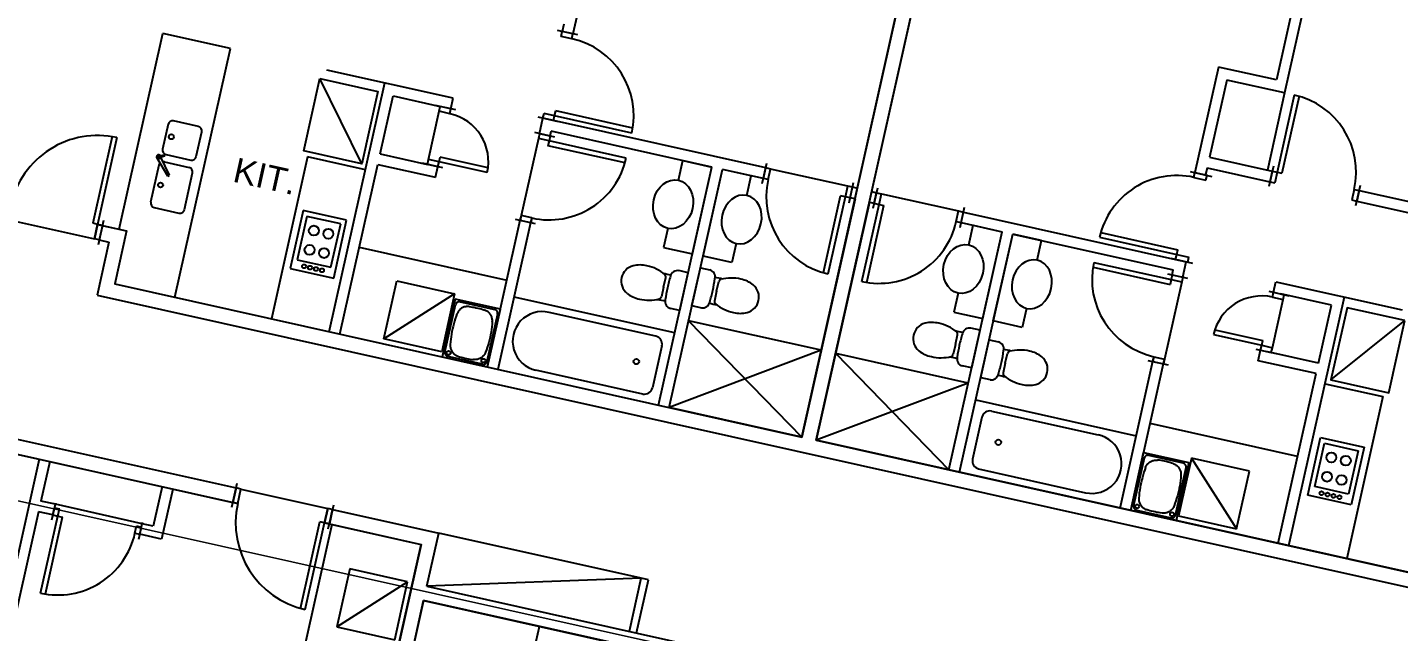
# Model space of a CAD drawing. Header units: metres. Extents: x 311347 to 316656, y 6252667 to 6255486.
# Drawn here: x 314251.74 to 314265.62, y 6254821.36 to 6254827.48 of the extents above; entities that cross this region are included whole.
import ezdxf

# ---------------------------------------------------------------- set-up
doc = ezdxf.new("R2010")
doc.units = ezdxf.units.M
doc.layers.add('_User Miscellaneous4', color=7, linetype='Continuous')
doc.layers.add('Cadastre Land Parcels_SP_EXT', color=9, linetype='Continuous', lineweight=5)
doc.styles.get("Standard").update_dxf_attribs({"font": 'arial.ttf'})
doc.linetypes.add('IE Trench HV', pattern='A,7,-0.2,["/",Standard,S=3,R=0,X=0.6,Y=-1.4],-2.5', length=9.7)

# ---------------------------------------------------------------- blocks, each defined once
blk = doc.blocks.new('site 1')
at = {"layer": '_User Miscellaneous4', "color": 8}
for p, q in [((180244.32, 73152.99), (180244.32, 73219.09)), ((180245.82, 73152.99), (180245.82, 73219.09)), ((180283.32, 73219.09), (180283.32, 73198.74)), ((180284.42, 73219.09), (180284.42, 73197.64)), ((180212.82, 73198.74), (180212.82, 73187.79)), ((180277.32, 73198.74), (180277.32, 73187.79)), ((180283.32, 73198.74), (180277.32, 73198.74)), ((180278.42, 73197.64), (180278.42, 73189.64)), ((180284.42, 73197.64), (180278.42, 73197.64)), ((180284.42, 73197.64), (180284.42, 73189.64)), ((180285.42, 73197.64), (180285.42, 73189.64)), ((180285.92, 73197.63), (180285.92, 73189.64)), ((180278.42, 73189.64), (180284.92, 73189.64)), ((180284.92, 73190.14), (180284.92, 73188.04)), ((180284.92, 73189.64), (180285.42, 73189.64)), ((180284.92, 73189.64), (180284.92, 73188.54)), ((180285.42, 73189.64), (180285.92, 73189.64)), ((180285.42, 73189.64), (180285.42, 73188.54)), ((180293.42, 73189.64), (180293.42, 73188.54)), ((180293.42, 73189.64), (180293.92, 73189.64)), ((180293.92, 73190.14), (180293.92, 73188.04)), ((180293.92, 73189.64), (180316.87, 73189.64)), ((180293.92, 73189.64), (180293.92, 73188.54)), ((180211.72, 73188.54), (180211.72, 73187.79)), ((180278.42, 73188.54), (180278.42, 73187.79)), ((180278.42, 73188.54), (180284.92, 73188.54)), ((180284.92, 73188.54), (180285.42, 73188.54)), ((180293.42, 73188.54), (180293.92, 73188.54)), ((180293.92, 73188.54), (180317.97, 73188.54)), ((180213.32, 73187.79), (180211.22, 73187.79)), ((180211.72, 73187.29), (180211.72, 73187.79)), ((180212.82, 73187.79), (180211.72, 73187.79)), ((180212.82, 73187.29), (180211.72, 73187.29)), ((180212.82, 73187.29), (180212.82, 73187.79)), ((180276.82, 73187.79), (180279.07, 73187.79)), ((180277.32, 73187.29), (180277.32, 73187.79)), ((180277.32, 73187.79), (180278.57, 73187.79)), ((180277.32, 73187.29), (180278.57, 73187.29)), ((180278.57, 73187.29), (180278.57, 73187.79)), ((180172.32, 73158.49), (180172.32, 73178.79)), ((180179.32, 73178.79), (180172.32, 73178.79)), ((180179.32, 73152.99), (180179.32, 73178.79)), ((180202.42, 73178.79), (180189.32, 73178.79)), ((180195.32, 73152.99), (180195.32, 73178.79)), ((180202.42, 73177.69), (180202.42, 73178.79)), ((180213.32, 73178.79), (180211.22, 73178.79)), ((180211.72, 73178.79), (180211.72, 73179.29)), ((180212.82, 73179.29), (180211.72, 73179.29)), ((180212.82, 73178.79), (180211.72, 73178.79)), ((180211.72, 73177.19), (180211.72, 73178.79)), ((180220.81, 73179.79), (180212.82, 73179.79)), ((180212.82, 73179.29), (180212.82, 73179.79)), ((180220.82, 73179.29), (180212.82, 73179.29)), ((180212.82, 73178.79), (180212.82, 73179.29)), ((180234.82, 73178.79), (180212.82, 73178.79)), ((180234.82, 73177.19), (180234.82, 73179.29)), ((180235.32, 73178.79), (180234.82, 73178.79)), ((180234.82, 73177.69), (180234.82, 73178.79)), ((180235.32, 73177.69), (180235.32, 73178.79)), ((180243.32, 73178.79), (180235.32, 73178.79)), ((180243.82, 73178.79), (180243.32, 73178.79)), ((180243.32, 73177.69), (180243.32, 73178.79)), ((180243.82, 73177.19), (180243.82, 73179.29)), ((180244.32, 73178.79), (180243.82, 73178.79)), ((180243.82, 73177.69), (180243.82, 73178.79)), ((180245.82, 73178.79), (180246.32, 73178.79)), ((180246.32, 73177.19), (180246.32, 73179.29)), ((180246.32, 73178.79), (180246.82, 73178.79)), ((180246.32, 73177.69), (180246.32, 73178.79)), ((180246.82, 73178.79), (180254.82, 73178.79)), ((180246.82, 73177.69), (180246.82, 73178.79)), ((180254.82, 73177.69), (180254.82, 73178.79)), ((180254.82, 73178.79), (180255.32, 73178.79)), ((180255.32, 73177.19), (180255.32, 73179.29)), ((180255.32, 73178.79), (180277.32, 73178.79)), ((180255.32, 73177.69), (180255.32, 73178.79)), ((180269.32, 73179.29), (180277.32, 73179.29)), ((180269.34, 73179.79), (180277.32, 73179.79)), ((180276.82, 73178.79), (180279.07, 73178.79)), ((180277.32, 73179.29), (180277.32, 73179.79)), ((180277.32, 73178.79), (180277.32, 73179.29)), ((180277.32, 73179.29), (180278.57, 73179.29)), ((180277.32, 73178.79), (180278.57, 73178.79)), ((180278.42, 73177.19), (180278.42, 73178.79)), ((180278.57, 73178.79), (180278.57, 73179.29)), ((180287.72, 73177.69), (180287.72, 73178.79)), ((180287.72, 73178.79), (180300.82, 73178.79)), ((180294.82, 73152.99), (180294.82, 73178.79)), ((180194.82, 73170.29), (180188.82, 73177.79)), ((180196.42, 73171.69), (180196.42, 73177.69)), ((180196.42, 73177.69), (180201.32, 73177.69)), ((180202.92, 73177.69), (180200.82, 73177.69)), ((180201.32, 73177.19), (180201.32, 73177.69)), ((180202.42, 73177.69), (180201.32, 73177.69)), ((180201.32, 73172.19), (180201.32, 73177.19)), ((180202.42, 73177.19), (180201.32, 73177.19)), ((180202.42, 73177.19), (180202.42, 73177.69)), ((180213.32, 73177.19), (180211.22, 73177.19)), ((180211.72, 73177.19), (180211.72, 73176.69)), ((180212.82, 73177.19), (180211.72, 73177.19)), ((180229.47, 73177.69), (180212.82, 73177.69)), ((180212.82, 73177.19), (180212.82, 73177.69)), ((180212.82, 73177.19), (180212.82, 73176.69)), ((180226.47, 73177.69), (180229.47, 73177.69)), ((180226.47, 73175.66), (180226.47, 73177.69)), ((180229.47, 73168.69), (180229.47, 73177.69)), ((180229.47, 73152.99), (180229.47, 73177.69)), ((180234.82, 73177.69), (180230.57, 73177.69)), ((180230.57, 73152.99), (180230.57, 73177.69)), ((180233.57, 73177.69), (180230.57, 73177.69)), ((180230.57, 73168.69), (180230.57, 73177.69)), ((180233.57, 73175.66), (180233.57, 73177.69)), ((180235.32, 73177.69), (180234.82, 73177.69)), ((180242.82, 73169.71), (180242.82, 73177.69)), ((180243.32, 73177.69), (180242.82, 73177.69)), ((180243.32, 73169.69), (180243.32, 73177.69)), ((180243.82, 73177.69), (180243.32, 73177.69)), ((180244.32, 73177.69), (180243.82, 73177.69)), ((180244.32, 73177.69), (180244.32, 73152.99)), ((180245.82, 73177.69), (180246.32, 73177.69)), ((180245.82, 73177.69), (180245.82, 73152.99)), ((180246.32, 73177.69), (180246.82, 73177.69)), ((180246.82, 73169.69), (180246.82, 73177.69)), ((180246.82, 73177.69), (180247.32, 73177.69)), ((180247.32, 73169.71), (180247.32, 73177.69)), ((180254.82, 73177.69), (180255.32, 73177.69)), ((180255.32, 73177.69), (180259.57, 73177.69)), ((180256.57, 73177.69), (180259.57, 73177.69)), ((180256.57, 73175.66), (180256.57, 73177.69)), ((180259.57, 73168.69), (180259.57, 73177.69)), ((180259.57, 73152.99), (180259.57, 73177.69)), ((180260.67, 73177.69), (180277.32, 73177.69)), ((180260.67, 73152.99), (180260.67, 73177.69)), ((180263.67, 73177.69), (180260.67, 73177.69)), ((180260.67, 73168.69), (180260.67, 73177.69)), ((180263.67, 73175.66), (180263.67, 73177.69)), ((180276.82, 73177.19), (180278.92, 73177.19)), ((180277.32, 73177.19), (180277.32, 73177.69)), ((180277.32, 73177.19), (180277.32, 73176.69)), ((180277.32, 73177.19), (180278.42, 73177.19)), ((180278.42, 73177.19), (180278.42, 73176.69)), ((180287.22, 73177.69), (180289.32, 73177.69)), ((180287.72, 73177.19), (180287.72, 73177.69)), ((180287.72, 73177.69), (180288.82, 73177.69)), ((180287.72, 73177.19), (180288.82, 73177.19)), ((180293.72, 73177.69), (180288.47, 73177.69)), ((180288.82, 73177.19), (180288.82, 73177.69)), ((180288.82, 73172.19), (180288.82, 73177.19)), ((180293.72, 73171.69), (180293.72, 73177.69)), ((180295.32, 73170.29), (180301.32, 73177.79)), ((180212.82, 73176.69), (180211.72, 73176.69)), ((180211.72, 73176.69), (180211.72, 73168.69)), ((180220.82, 73176.69), (180212.82, 73176.69)), ((180212.82, 73176.69), (180212.82, 73176.19)), ((180220.81, 73176.19), (180212.82, 73176.19)), ((180269.32, 73176.69), (180277.32, 73176.69)), ((180269.34, 73176.19), (180277.32, 73176.19)), ((180277.32, 73176.69), (180277.32, 73176.19)), ((180277.32, 73176.69), (180278.42, 73176.69)), ((180278.42, 73176.69), (180278.42, 73168.69)), ((180196.42, 73171.69), (180201.32, 73171.69)), ((180202.92, 73171.69), (180200.82, 73171.69)), ((180201.32, 73171.69), (180201.32, 73172.19)), ((180202.42, 73172.19), (180201.32, 73172.19)), ((180202.42, 73171.69), (180201.32, 73171.69)), ((180207.41, 73172.69), (180202.42, 73172.69)), ((180202.42, 73172.19), (180202.42, 73172.69)), ((180207.42, 73172.19), (180202.42, 73172.19)), ((180202.42, 73171.69), (180202.42, 73172.19)), ((180202.42, 73170.59), (180202.42, 73171.69)), ((180282.72, 73172.19), (180287.72, 73172.19)), ((180282.74, 73172.69), (180287.72, 73172.69)), ((180287.22, 73171.69), (180289.32, 73171.69)), ((180287.72, 73172.19), (180287.72, 73172.69)), ((180287.72, 73171.69), (180287.72, 73172.19)), ((180287.72, 73172.19), (180288.82, 73172.19)), ((180287.72, 73170.59), (180287.72, 73171.69)), ((180287.72, 73171.69), (180288.82, 73171.69)), ((180293.72, 73171.69), (180288.47, 73171.69)), ((180288.82, 73171.69), (180288.82, 73172.19)), ((180177.86, 73170.39), (180175.29, 73170.39)), ((180196.42, 73152.99), (180196.42, 73170.59)), ((180196.42, 73170.59), (180202.42, 73170.59)), ((180226.47, 73170.66), (180226.47, 73168.69)), ((180233.57, 73170.66), (180233.57, 73168.69)), ((180256.57, 73170.66), (180256.57, 73168.69)), ((180263.67, 73170.66), (180263.67, 73168.69)), ((180293.72, 73170.59), (180287.72, 73170.59)), ((180293.72, 73152.99), (180293.72, 73170.59)), ((180174.82, 73169.93), (180174.82, 73167.36)), ((180178.32, 73167.36), (180178.32, 73169.93)), ((180189.32, 73169.79), (180189.32, 73152.99)), ((180195.32, 73169.79), (180189.32, 73169.79)), ((180294.82, 73169.79), (180300.82, 73169.79)), ((180300.82, 73169.79), (180300.82, 73152.99)), ((180169.57, 73167.48), (180169.57, 73158.49)), ((180170.07, 73167.49), (180170.07, 73158.49)), ((180213.32, 73168.19), (180211.22, 73168.19)), ((180212.82, 73168.69), (180211.72, 73168.69)), ((180211.72, 73168.69), (180211.72, 73168.19)), ((180211.72, 73152.99), (180211.72, 73168.54)), ((180212.82, 73168.19), (180211.72, 73168.19)), ((180212.82, 73168.69), (180212.82, 73168.19)), ((180212.82, 73152.99), (180212.82, 73168.54)), ((180226.47, 73168.69), (180229.47, 73168.69)), ((180233.57, 73168.69), (180230.57, 73168.69)), ((180230.57, 73167.48), (180231.55, 73167.48)), ((180230.57, 73163.56), (180230.57, 73167.48)), ((180256.57, 73168.69), (180259.57, 73168.69)), ((180259.57, 73167.48), (180258.6, 73167.48)), ((180259.57, 73163.56), (180259.57, 73167.48)), ((180263.67, 73168.69), (180260.67, 73168.69)), ((180276.82, 73168.19), (180278.92, 73168.19)), ((180277.32, 73168.69), (180278.42, 73168.69)), ((180277.32, 73168.69), (180277.32, 73168.19)), ((180277.32, 73152.99), (180277.32, 73168.54)), ((180277.32, 73168.19), (180278.42, 73168.19)), ((180278.42, 73168.69), (180278.42, 73168.19)), ((180278.42, 73152.99), (180278.42, 73168.54)), ((180175.94, 73164.81), (180174.45, 73166.39)), ((180174.56, 73166.61), (180175.14, 73166.83)), ((180174.64, 73166.43), (180175.19, 73166.73)), ((180176.09, 73164.94), (180174.84, 73166.53)), ((180175.19, 73166.73), (180175.14, 73166.83)), ((180175.29, 73166.89), (180177.86, 73166.89)), ((180175.29, 73166.14), (180177.86, 73166.14)), ((180229.47, 73166.73), (180228.5, 73166.73)), ((180229.47, 73162.81), (180229.47, 73166.73)), ((180232.69, 73165.52), (180232.69, 73166.52)), ((180257.45, 73165.52), (180257.45, 73166.52)), ((180260.67, 73166.73), (180261.65, 73166.73)), ((180260.67, 73162.81), (180260.67, 73166.73)), ((180174.82, 73165.68), (180174.82, 73161.86)), ((180175.94, 73164.81), (180176.09, 73164.94)), ((180178.32, 73161.86), (180178.32, 73165.68)), ((180227.35, 73164.77), (180227.35, 73165.77)), ((180227.35, 73164.77), (180227.35, 73163.76)), ((180232.69, 73165.52), (180232.69, 73164.51)), ((180257.45, 73165.52), (180257.45, 73164.51)), ((180262.79, 73164.77), (180262.79, 73165.77)), ((180262.79, 73164.77), (180262.79, 73163.76)), ((180190.07, 73164.39), (180190.07, 73158.39)), ((180194.57, 73164.39), (180190.07, 73164.39)), ((180190.57, 73163.89), (180190.57, 73159.39)), ((180194.07, 73163.89), (180190.57, 73163.89)), ((180194.07, 73159.39), (180194.07, 73163.89)), ((180194.57, 73158.39), (180194.57, 73164.39)), ((180230.57, 73163.56), (180231.55, 73163.56)), ((180259.57, 73163.56), (180258.6, 73163.56)), ((180295.57, 73158.39), (180295.57, 73164.39)), ((180295.57, 73164.39), (180300.07, 73164.39)), ((180296.07, 73159.39), (180296.07, 73163.89)), ((180296.07, 73163.89), (180299.57, 73163.89)), ((180299.57, 73163.89), (180299.57, 73159.39)), ((180300.07, 73164.39), (180300.07, 73158.39)), ((180174.82, 73161.86), (180174.82, 73161.89)), ((180196.42, 73161.99), (180211.72, 73161.99)), ((180229.47, 73162.81), (180228.5, 73162.81)), ((180244.32, 73161.99), (180230.57, 73161.99)), ((180244.32, 73161.99), (180230.57, 73152.99)), ((180230.57, 73161.99), (180244.32, 73152.99)), ((180259.57, 73161.99), (180245.82, 73161.99)), ((180259.57, 73161.99), (180245.82, 73152.99)), ((180245.82, 73161.99), (180259.57, 73152.99)), ((180260.67, 73162.81), (180261.65, 73162.81)), ((180293.72, 73161.99), (180278.42, 73161.99)), ((180175.29, 73161.39), (180177.86, 73161.39)), ((180175.29, 73161.39), (180175.32, 73161.39)), ((180229.47, 73160.49), (180212.82, 73160.49)), ((180260.67, 73160.49), (180277.32, 73160.49)), ((180170.57, 73158.99), (180170.57, 73156.49)), ((180190.57, 73159.39), (180194.07, 73159.39)), ((180200.87, 73153.49), (180200.87, 73159.49)), ((180200.87, 73159.49), (180206.87, 73159.49)), ((180206.87, 73159.49), (180200.87, 73153.49)), ((180206.87, 73159.49), (180206.87, 73153.49)), ((180211.72, 73158.99), (180207.02, 73158.99)), ((180207.02, 73158.99), (180207.02, 73152.99)), ((180211.72, 73152.99), (180211.72, 73158.99)), ((180227.67, 73159.74), (180216.61, 73159.74)), ((180262.47, 73159.74), (180273.53, 73159.74)), ((180278.42, 73152.99), (180278.42, 73158.99)), ((180278.42, 73158.99), (180283.12, 73158.99)), ((180283.12, 73158.99), (180283.12, 73152.99)), ((180289.27, 73159.49), (180283.27, 73159.49)), ((180283.27, 73159.49), (180283.27, 73153.49)), ((180283.27, 73159.49), (180289.27, 73153.49)), ((180289.27, 73153.49), (180289.27, 73159.49)), ((180299.57, 73159.39), (180296.07, 73159.39)), ((180170.07, 73158.49), (180169.57, 73158.49)), ((180170.57, 73158.49), (180170.07, 73158.49)), ((180170.07, 73158.49), (180170.07, 73156.99)), ((180170.57, 73158.49), (180173.07, 73158.49)), ((180170.57, 73158.49), (180170.57, 73156.99)), ((180170.57, 73158.49), (180170.57, 73156.99)), ((180173.07, 73158.49), (180173.07, 73152.99)), ((180190.07, 73158.39), (180194.57, 73158.39)), ((180207.2, 73153.52), (180207.2, 73158.44)), ((180207.56, 73157.65), (180207.54, 73157.57)), ((180207.58, 73157.73), (180207.56, 73157.65)), ((180207.58, 73158.82), (180211.17, 73158.82)), ((180207.6, 73157.81), (180207.58, 73157.73)), ((180207.63, 73157.88), (180207.6, 73157.81)), ((180207.67, 73157.95), (180207.63, 73157.88)), ((180207.71, 73158.02), (180207.67, 73157.95)), ((180207.76, 73158.09), (180207.71, 73158.02)), ((180207.8, 73158.15), (180207.76, 73158.09)), ((180207.86, 73158.21), (180207.8, 73158.15)), ((180207.92, 73158.26), (180207.86, 73158.21)), ((180207.98, 73158.32), (180207.92, 73158.26)), ((180208.04, 73158.36), (180207.98, 73158.32)), ((180208.11, 73158.41), (180208.04, 73158.36)), ((180208.18, 73158.44), (180208.11, 73158.41)), ((180208.26, 73158.47), (180208.18, 73158.44)), ((180208.33, 73158.5), (180208.26, 73158.47)), ((180208.41, 73158.52), (180208.33, 73158.5)), ((180208.49, 73158.54), (180208.41, 73158.52)), ((180208.57, 73158.55), (180208.49, 73158.54)), ((180208.57, 73158.55), (180208.75, 73158.57)), ((180208.75, 73158.57), (180208.92, 73158.58)), ((180208.92, 73158.58), (180209.1, 73158.59)), ((180209.1, 73158.59), (180209.28, 73158.59)), ((180209.28, 73158.59), (180209.46, 73158.59)), ((180209.46, 73158.59), (180209.64, 73158.59)), ((180209.64, 73158.59), (180209.82, 73158.58)), ((180209.82, 73158.58), (180210, 73158.57)), ((180210, 73158.57), (180210.18, 73158.55)), ((180210.26, 73158.54), (180210.18, 73158.55)), ((180210.34, 73158.52), (180210.26, 73158.54)), ((180210.42, 73158.5), (180210.34, 73158.52)), ((180210.49, 73158.47), (180210.42, 73158.5)), ((180210.57, 73158.44), (180210.49, 73158.47)), ((180210.64, 73158.41), (180210.57, 73158.44)), ((180210.7, 73158.36), (180210.64, 73158.41)), ((180210.77, 73158.32), (180210.7, 73158.36)), ((180210.83, 73158.26), (180210.77, 73158.32)), ((180210.89, 73158.21), (180210.83, 73158.26)), ((180210.94, 73158.15), (180210.89, 73158.21)), ((180210.99, 73158.09), (180210.94, 73158.15)), ((180211.04, 73158.02), (180210.99, 73158.09)), ((180211.08, 73157.95), (180211.04, 73158.02)), ((180211.11, 73157.88), (180211.08, 73157.95)), ((180211.14, 73157.81), (180211.11, 73157.88)), ((180211.17, 73157.73), (180211.14, 73157.81)), ((180211.19, 73157.65), (180211.17, 73157.73)), ((180211.2, 73157.57), (180211.19, 73157.65)), ((180211.55, 73158.44), (180211.55, 73153.52)), ((180228.47, 73158.93), (180228.47, 73154.56)), ((180261.67, 73158.93), (180261.67, 73154.56)), ((180278.6, 73158.44), (180278.6, 73153.52)), ((180278.94, 73157.57), (180278.96, 73157.65)), ((180278.96, 73157.65), (180278.98, 73157.73)), ((180282.57, 73158.82), (180278.98, 73158.82)), ((180278.98, 73157.73), (180279, 73157.81)), ((180279, 73157.81), (180279.03, 73157.88)), ((180279.03, 73157.88), (180279.07, 73157.95)), ((180279.07, 73157.95), (180279.11, 73158.02)), ((180279.11, 73158.02), (180279.16, 73158.09)), ((180279.16, 73158.09), (180279.2, 73158.15)), ((180279.2, 73158.15), (180279.26, 73158.21)), ((180279.26, 73158.21), (180279.32, 73158.26)), ((180279.32, 73158.26), (180279.38, 73158.32)), ((180279.38, 73158.32), (180279.44, 73158.36)), ((180279.44, 73158.36), (180279.51, 73158.41)), ((180279.51, 73158.41), (180279.58, 73158.44)), ((180279.58, 73158.44), (180279.66, 73158.47)), ((180279.66, 73158.47), (180279.73, 73158.5)), ((180279.73, 73158.5), (180279.81, 73158.52)), ((180279.81, 73158.52), (180279.89, 73158.54)), ((180279.89, 73158.54), (180279.97, 73158.55)), ((180280.15, 73158.57), (180279.97, 73158.55)), ((180280.32, 73158.58), (180280.15, 73158.57)), ((180280.5, 73158.59), (180280.32, 73158.58)), ((180280.68, 73158.59), (180280.5, 73158.59)), ((180280.86, 73158.59), (180280.68, 73158.59)), ((180281.04, 73158.59), (180280.86, 73158.59)), ((180281.22, 73158.58), (180281.04, 73158.59)), ((180281.4, 73158.57), (180281.22, 73158.58)), ((180281.58, 73158.55), (180281.4, 73158.57)), ((180281.58, 73158.55), (180281.66, 73158.54)), ((180281.66, 73158.54), (180281.74, 73158.52)), ((180281.74, 73158.52), (180281.82, 73158.5)), ((180281.82, 73158.5), (180281.89, 73158.47)), ((180281.89, 73158.47), (180281.97, 73158.44)), ((180281.97, 73158.44), (180282.04, 73158.41)), ((180282.04, 73158.41), (180282.1, 73158.36)), ((180282.1, 73158.36), (180282.17, 73158.32)), ((180282.17, 73158.32), (180282.23, 73158.26)), ((180282.23, 73158.26), (180282.29, 73158.21)), ((180282.29, 73158.21), (180282.34, 73158.15)), ((180282.34, 73158.15), (180282.39, 73158.09)), ((180282.39, 73158.09), (180282.44, 73158.02)), ((180282.44, 73158.02), (180282.48, 73157.95)), ((180282.48, 73157.95), (180282.51, 73157.88)), ((180282.51, 73157.88), (180282.54, 73157.81)), ((180282.54, 73157.81), (180282.57, 73157.73)), ((180282.57, 73157.73), (180282.59, 73157.65)), ((180282.59, 73157.65), (180282.6, 73157.57)), ((180282.95, 73153.52), (180282.95, 73158.44)), ((180300.07, 73158.39), (180295.57, 73158.39)), ((180170.57, 73156.99), (180170.07, 73156.99)), ((180170.57, 73156.99), (180171.57, 73156.99)), ((180171.57, 73156.99), (180171.57, 73151.49)), ((180207.43, 73156.24), (180207.42, 73155.98)), ((180207.44, 73156.51), (180207.43, 73156.24)), ((180207.46, 73156.78), (180207.44, 73156.51)), ((180207.48, 73157.04), (180207.46, 73156.78)), ((180207.51, 73157.31), (180207.48, 73157.04)), ((180207.54, 73157.57), (180207.51, 73157.31)), ((180211.2, 73157.57), (180211.24, 73157.31)), ((180211.24, 73157.31), (180211.27, 73157.04)), ((180211.27, 73157.04), (180211.29, 73156.78)), ((180211.29, 73156.78), (180211.31, 73156.51)), ((180211.31, 73156.51), (180211.32, 73156.24)), ((180211.32, 73156.24), (180211.33, 73155.98)), ((180278.83, 73156.24), (180278.82, 73155.98)), ((180278.84, 73156.51), (180278.83, 73156.24)), ((180278.86, 73156.78), (180278.84, 73156.51)), ((180278.88, 73157.04), (180278.86, 73156.78)), ((180278.91, 73157.31), (180278.88, 73157.04)), ((180278.94, 73157.57), (180278.91, 73157.31)), ((180282.6, 73157.57), (180282.64, 73157.31)), ((180282.64, 73157.31), (180282.67, 73157.04)), ((180282.67, 73157.04), (180282.69, 73156.78)), ((180282.69, 73156.78), (180282.71, 73156.51)), ((180282.71, 73156.51), (180282.72, 73156.24)), ((180282.72, 73156.24), (180282.73, 73155.98)), ((180207.42, 73155.98), (180207.42, 73155.98)), ((180207.42, 73155.98), (180207.43, 73155.72)), ((180207.43, 73155.72), (180207.44, 73155.45)), ((180207.44, 73155.45), (180207.46, 73155.18)), ((180207.46, 73155.18), (180207.48, 73154.92)), ((180207.48, 73154.92), (180207.51, 73154.65)), ((180211.27, 73154.92), (180211.24, 73154.65)), ((180211.29, 73155.18), (180211.27, 73154.92)), ((180211.31, 73155.45), (180211.29, 73155.18)), ((180211.32, 73155.72), (180211.31, 73155.45)), ((180211.33, 73155.98), (180211.32, 73155.72)), ((180211.33, 73155.98), (180211.33, 73155.98)), ((180278.82, 73155.98), (180278.82, 73155.98)), ((180278.82, 73155.98), (180278.83, 73155.72)), ((180278.83, 73155.72), (180278.84, 73155.45)), ((180278.84, 73155.45), (180278.86, 73155.18)), ((180278.86, 73155.18), (180278.88, 73154.92)), ((180278.88, 73154.92), (180278.91, 73154.65)), ((180282.67, 73154.92), (180282.64, 73154.65)), ((180282.69, 73155.18), (180282.67, 73154.92)), ((180282.71, 73155.45), (180282.69, 73155.18)), ((180282.72, 73155.72), (180282.71, 73155.45)), ((180282.73, 73155.98), (180282.72, 73155.72)), ((180282.73, 73155.98), (180282.73, 73155.98)), ((180206.87, 73153.49), (180200.87, 73153.49)), ((180207.51, 73154.65), (180207.54, 73154.39)), ((180207.54, 73154.39), (180207.56, 73154.31)), ((180207.56, 73154.31), (180207.58, 73154.23)), ((180207.58, 73154.23), (180207.6, 73154.15)), ((180207.6, 73154.15), (180207.63, 73154.08)), ((180207.63, 73154.08), (180207.67, 73154.01)), ((180207.67, 73154.01), (180207.71, 73153.94)), ((180207.71, 73153.94), (180207.76, 73153.87)), ((180207.76, 73153.87), (180207.8, 73153.81)), ((180207.8, 73153.81), (180207.86, 73153.75)), ((180207.86, 73153.75), (180207.92, 73153.69)), ((180207.92, 73153.69), (180207.98, 73153.64)), ((180207.98, 73153.64), (180208.04, 73153.6)), ((180208.04, 73153.6), (180208.11, 73153.55)), ((180208.11, 73153.55), (180208.18, 73153.52)), ((180208.18, 73153.52), (180208.26, 73153.48)), ((180208.26, 73153.48), (180208.33, 73153.46)), ((180208.33, 73153.46), (180208.41, 73153.43)), ((180208.41, 73153.43), (180208.49, 73153.42)), ((180210.34, 73153.43), (180210.26, 73153.42)), ((180210.42, 73153.46), (180210.34, 73153.43)), ((180210.49, 73153.48), (180210.42, 73153.46)), ((180210.57, 73153.52), (180210.49, 73153.48)), ((180210.64, 73153.55), (180210.57, 73153.52)), ((180210.7, 73153.6), (180210.64, 73153.55)), ((180210.77, 73153.64), (180210.7, 73153.6)), ((180210.83, 73153.69), (180210.77, 73153.64)), ((180210.89, 73153.75), (180210.83, 73153.69)), ((180210.94, 73153.81), (180210.89, 73153.75)), ((180210.99, 73153.87), (180210.94, 73153.81)), ((180211.04, 73153.94), (180210.99, 73153.87)), ((180211.08, 73154.01), (180211.04, 73153.94)), ((180211.11, 73154.08), (180211.08, 73154.01)), ((180211.14, 73154.15), (180211.11, 73154.08)), ((180211.17, 73154.23), (180211.14, 73154.15)), ((180211.19, 73154.31), (180211.17, 73154.23)), ((180211.2, 73154.39), (180211.19, 73154.31)), ((180211.24, 73154.65), (180211.2, 73154.39)), ((180227.67, 73153.74), (180216.58, 73153.74)), ((180262.47, 73153.74), (180273.57, 73153.74)), ((180278.91, 73154.65), (180278.94, 73154.39)), ((180278.94, 73154.39), (180278.96, 73154.31)), ((180278.96, 73154.31), (180278.98, 73154.23)), ((180278.98, 73154.23), (180279, 73154.15)), ((180279, 73154.15), (180279.03, 73154.08)), ((180279.03, 73154.08), (180279.07, 73154.01)), ((180279.07, 73154.01), (180279.11, 73153.94)), ((180279.11, 73153.94), (180279.16, 73153.87)), ((180279.16, 73153.87), (180279.2, 73153.81)), ((180279.2, 73153.81), (180279.26, 73153.75)), ((180279.26, 73153.75), (180279.32, 73153.69)), ((180279.32, 73153.69), (180279.38, 73153.64)), ((180279.38, 73153.64), (180279.44, 73153.6)), ((180279.44, 73153.6), (180279.51, 73153.55)), ((180279.51, 73153.55), (180279.58, 73153.52)), ((180279.58, 73153.52), (180279.66, 73153.48)), ((180279.66, 73153.48), (180279.73, 73153.46)), ((180279.73, 73153.46), (180279.81, 73153.43)), ((180279.81, 73153.43), (180279.89, 73153.42)), ((180281.74, 73153.43), (180281.66, 73153.42)), ((180281.82, 73153.46), (180281.74, 73153.43)), ((180281.89, 73153.48), (180281.82, 73153.46)), ((180281.97, 73153.52), (180281.89, 73153.48)), ((180282.04, 73153.55), (180281.97, 73153.52)), ((180282.1, 73153.6), (180282.04, 73153.55)), ((180282.17, 73153.64), (180282.1, 73153.6)), ((180282.23, 73153.69), (180282.17, 73153.64)), ((180282.29, 73153.75), (180282.23, 73153.69)), ((180282.34, 73153.81), (180282.29, 73153.75)), ((180282.39, 73153.87), (180282.34, 73153.81)), ((180282.44, 73153.94), (180282.39, 73153.87)), ((180282.48, 73154.01), (180282.44, 73153.94)), ((180282.51, 73154.08), (180282.48, 73154.01)), ((180282.54, 73154.15), (180282.51, 73154.08)), ((180282.57, 73154.23), (180282.54, 73154.15)), ((180282.59, 73154.31), (180282.57, 73154.23)), ((180282.6, 73154.39), (180282.59, 73154.31)), ((180282.64, 73154.65), (180282.6, 73154.39)), ((180283.27, 73153.49), (180289.27, 73153.49)), ((180173.07, 73152.99), (180244.32, 73152.99)), ((180207.02, 73152.99), (180211.72, 73152.99)), ((180211.17, 73153.14), (180207.58, 73153.14)), ((180208.49, 73153.42), (180208.57, 73153.41)), ((180208.57, 73153.41), (180208.75, 73153.39)), ((180208.75, 73153.39), (180208.92, 73153.38)), ((180208.92, 73153.38), (180209.1, 73153.37)), ((180209.1, 73153.37), (180209.28, 73153.37)), ((180209.28, 73153.37), (180209.46, 73153.37)), ((180209.46, 73153.37), (180209.64, 73153.37)), ((180209.64, 73153.37), (180209.82, 73153.38)), ((180209.82, 73153.38), (180210, 73153.39)), ((180210, 73153.39), (180210.18, 73153.41)), ((180210.26, 73153.42), (180210.18, 73153.41)), ((180244.32, 73152.99), (180230.57, 73152.99)), ((180245.82, 73152.99), (180317.07, 73152.99)), ((180259.57, 73152.99), (180245.82, 73152.99)), ((180283.12, 73152.99), (180278.42, 73152.99)), ((180278.98, 73153.14), (180282.57, 73153.14)), ((180279.89, 73153.42), (180279.97, 73153.41)), ((180280.15, 73153.39), (180279.97, 73153.41)), ((180280.32, 73153.38), (180280.15, 73153.39)), ((180280.5, 73153.37), (180280.32, 73153.38)), ((180280.68, 73153.37), (180280.5, 73153.37)), ((180280.86, 73153.37), (180280.68, 73153.37)), ((180281.04, 73153.37), (180280.86, 73153.37)), ((180281.22, 73153.38), (180281.04, 73153.37)), ((180281.4, 73153.39), (180281.22, 73153.38)), ((180281.58, 73153.41), (180281.4, 73153.39)), ((180281.66, 73153.42), (180281.58, 73153.41)), ((180171.57, 73151.49), (180318.57, 73151.49)), ((180143.27, 73135.49), (180189.57, 73135.49)), ((180189.57, 73133.49), (180189.57, 73135.99)), ((180190.07, 73135.49), (180189.57, 73135.49)), ((180189.57, 73133.99), (180189.57, 73135.49)), ((180189.57, 73135.49), (180189.57, 73133.99)), ((180190.07, 73133.99), (180190.07, 73135.49)), ((180199.57, 73135.49), (180199.07, 73135.49)), ((180199.07, 73133.99), (180199.07, 73135.49)), ((180199.57, 73133.49), (180199.57, 73135.99)), ((180199.57, 73135.49), (180210.57, 73135.49)), ((180199.57, 73133.99), (180199.57, 73135.49)), ((180199.57, 73135.49), (180199.57, 73133.99)), ((180210.57, 73129.99), (180210.57, 73135.49)), ((180231.57, 73135.49), (180210.57, 73135.49)), ((180231.57, 73135.49), (180210.57, 73129.99)), ((180231.57, 73129.99), (180231.57, 73135.49)), ((180232.32, 73135.49), (180231.57, 73135.49)), ((180232.32, 73129.99), (180232.32, 73135.49)), ((180143.27, 73133.99), (180189.57, 73133.99)), ((180169.47, 73133.99), (180169.47, 73114.34)), ((180170.57, 73133.99), (180170.57, 73129.89)), ((180182.22, 73133.99), (180182.22, 73129.89)), ((180183.32, 73133.99), (180183.32, 73128.79)), ((180190.07, 73133.99), (180189.57, 73133.99)), ((180198.57, 73125.01), (180198.57, 73133.99)), ((180199.07, 73133.99), (180198.57, 73133.99)), ((180199.07, 73124.99), (180199.07, 73133.99)), ((180199.57, 73133.99), (180199.07, 73133.99)), ((180199.57, 73133.99), (180209.07, 73133.99)), ((180199.82, 73133.99), (180199.82, 73117.79)), ((180209.07, 73091.49), (180209.07, 73133.99)), ((180172.07, 73129.89), (180170.57, 73129.89)), ((180172.07, 73128.29), (180172.07, 73130.04)), ((180181.07, 73129.89), (180172.07, 73129.89)), ((180181.07, 73128.29), (180181.07, 73130.04)), ((180182.22, 73129.89), (180181.07, 73129.89)), ((180208.57, 73129.99), (180202.57, 73129.99)), ((180202.57, 73129.99), (180202.57, 73123.99)), ((180202.57, 73123.99), (180208.57, 73129.99)), ((180208.57, 73123.99), (180208.57, 73129.99)), ((180210.57, 73129.99), (180245.07, 73129.99)), ((180170.57, 73128.79), (180170.57, 73114.34)), ((180172.07, 73128.79), (180170.57, 73128.79)), ((180172.07, 73129.54), (180172.57, 73129.54)), ((180172.07, 73128.79), (180172.07, 73129.54)), ((180172.07, 73128.79), (180172.57, 73128.79)), ((180172.57, 73128.79), (180172.57, 73129.54)), ((180172.57, 73120.79), (180172.57, 73128.79)), ((180172.57, 73128.79), (180173.07, 73128.79)), ((180173.07, 73120.81), (180173.07, 73128.79)), ((180180.57, 73128.79), (180180.57, 73129.54)), ((180180.57, 73129.54), (180181.07, 73129.54)), ((180180.57, 73128.79), (180181.07, 73128.79)), ((180181.07, 73128.79), (180181.07, 73129.54)), ((180183.32, 73128.79), (180181.07, 73128.79)), ((180210.57, 73103.49), (180210.57, 73128.49)), ((180210.57, 73128.49), (180245.07, 73128.49)), ((180222.57, 73117.49), (180222.57, 73128.49)), ((180202.57, 73123.99), (180208.57, 73123.99))]:
    blk.add_line(p, q, dxfattribs=at)
at = {"layer": '_User Miscellaneous4', "color": 8, "flags": 128}
for points in [[(180127.27, 73212.09), (180127.27, 73158.49), (180161.07, 73158.49), (180161.07, 73156.99), (180170.07, 73156.99), (180170.07, 73158.49), (180173.07, 73158.49), (180173.07, 73152.99), (180244.32, 73152.99), (180244.32, 73219.09), (180173.27, 73219.09), (180173.27, 73212.09)], [(180362.87, 73212.09), (180362.87, 73158.49), (180329.07, 73158.49), (180329.07, 73156.99), (180320.07, 73156.99), (180320.07, 73158.49), (180317.07, 73158.49), (180317.07, 73152.99), (180245.82, 73152.99), (180245.82, 73219.09), (180316.87, 73219.09), (180316.87, 73212.09)], [(180188.82, 73177.79), (180194.82, 73177.79), (180194.82, 73170.29), (180188.82, 73170.29)], [(180301.32, 73177.79), (180295.32, 73177.79), (180295.32, 73170.29), (180301.32, 73170.29)], [(180190.07, 73135.49), (180199.07, 73135.49), (180199.07, 73133.99), (180209.07, 73133.99), (180209.07, 73091.49), (180196.82, 73091.49), (180196.82, 73039.69), (180127.27, 73039.69), (180127.27, 73133.99), (180190.07, 73133.99)], [(180210.57, 73128.49), (180210.57, 73103.49), (180243.07, 73103.49), (180243.07, 73101.99), (180210.57, 73101.99), (180210.57, 73089.99), (180198.32, 73089.99), (180198.32, 73039.69), (180199.7, 73039.69), (180199.7, 73036.99), (180207.7, 73036.99), (180207.7, 73039.69), (180209.07, 73039.69), (180209.07, 73072.69), (180222.32, 73072.69), (180222.32, 73091.49), (180255.07, 73091.49), (180255.07, 73128.49), (180253.57, 73128.49), (180253.57, 73129.99), (180245.57, 73129.99), (180245.57, 73128.49)]]:
    blk.add_lwpolyline(points, close=True, dxfattribs=at)
at = {"layer": '_User Miscellaneous4', "color": 8}
for centre, radius in [((180175.42, 73168.77), 0.25), ((180175.42, 73163.77), 0.25), ((180191.57, 73162.64), 0.5), ((180193.07, 73162.64), 0.5), ((180297.07, 73162.64), 0.5), ((180298.57, 73162.64), 0.5), ((180191.57, 73160.64), 0.5), ((180193.07, 73160.64), 0.5), ((180297.07, 73160.64), 0.5), ((180298.57, 73160.64), 0.5), ((180191.39, 73158.89), 0.2), ((180192.01, 73158.89), 0.2), ((180192.63, 73158.89), 0.2), ((180193.25, 73158.89), 0.2), ((180296.89, 73158.89), 0.2), ((180297.51, 73158.89), 0.2), ((180298.13, 73158.89), 0.2), ((180298.75, 73158.89), 0.2), ((180226.31, 73156.8), 0.275), ((180263.84, 73156.8), 0.275), ((180207.57, 73153.52), 0.2), ((180211.18, 73153.52), 0.2), ((180278.97, 73153.52), 0.2), ((180282.58, 73153.52), 0.2)]:
    blk.add_circle(centre, radius, dxfattribs=at)
for centre, radius, start, end in [((180285.42, 73189.64), 8, 0, 90), ((180212.82, 73179.29), 8, 0, 90), ((180277.32, 73179.29), 8, 90, 180), ((180202.42, 73172.19), 5, 0, 90), ((180243.32, 73177.69), 8, 180, 270), ((180246.82, 73177.69), 8, 270, 0), ((180287.72, 73172.19), 5, 90, 180), ((180212.82, 73176.69), 8, 270, 0), ((180277.32, 73176.69), 8, 180, 270), ((180175.31, 73169.91), 0.482, 92.1335, 177.8665), ((180177.84, 73169.91), 0.482, 2.1335, 87.8665), ((180170.07, 73158.49), 9, 90, 180), ((180175.31, 73167.37), 0.482, 182.1335, 267.8665), ((180177.84, 73167.37), 0.482, 272.1335, 357.8665), ((180231.53, 73166.76), 0.712, 358.1437, 88.8703), ((180258.62, 73166.76), 0.712, 91.1297, 181.8563), ((180174.6, 73166.52), 0.2, 51.2316, 358.875), ((180174.6, 73166.52), 0.1, 107.5516, 302.555), ((180175.31, 73165.66), 0.482, 92.1335, 106.9922), ((180177.84, 73165.66), 0.482, 2.1335, 87.8665), ((180224.6, 73164.77), 1.6, 116.7655, 180), ((180225.18, 73163.52), 2.98, 88.939, 115.8114), ((180225.29, 73162.27), 4.23, 63.2291, 90.6938), ((180226.77, 73140.06), 26.05, 87.685, 89.4014), ((180227.05, 73165.77), 0.3, 0, 63.2291), ((180242.75, 73164.77), 15, 175.3143, 180), ((180228.52, 73166.01), 0.712, 91.1297, 181.8563), ((180233.28, 73140.81), 26.05, 90.5986, 92.315), ((180217.29, 73165.52), 15, 0, 4.6857), ((180232.99, 73166.52), 0.3, 116.7709, 180), ((180234.76, 73163.02), 4.23, 89.3062, 116.7709), ((180234.87, 73164.27), 2.98, 64.1886, 91.061), ((180235.44, 73165.52), 1.6, 0, 63.2345), ((180254.7, 73165.52), 1.6, 116.7655, 180), ((180255.28, 73164.27), 2.98, 88.939, 115.8114), ((180255.39, 73163.02), 4.23, 63.2291, 90.6938), ((180256.87, 73140.81), 26.05, 87.685, 89.4014), ((180257.15, 73166.52), 0.3, 0, 63.2291), ((180272.85, 73165.52), 15, 175.3143, 180), ((180261.63, 73166.01), 0.712, 358.1437, 88.8703), ((180263.38, 73140.06), 26.05, 90.5986, 92.315), ((180247.39, 73164.77), 15, 0, 4.6857), ((180263.09, 73165.77), 0.3, 116.7709, 180), ((180264.86, 73162.27), 4.23, 89.3062, 116.7709), ((180264.97, 73163.52), 2.98, 64.1886, 91.061), ((180265.54, 73164.77), 1.6, 0, 63.2345), ((180175.31, 73165.66), 0.482, 148.2204, 177.8665), ((180224.6, 73164.77), 1.6, 180, 243.2345), ((180242.75, 73164.77), 15, 180, 184.6857), ((180217.29, 73165.52), 15, 355.3143, 0), ((180235.44, 73165.52), 1.6, 296.7655, 0), ((180254.7, 73165.52), 1.6, 180, 243.2345), ((180272.85, 73165.52), 15, 180, 184.6857), ((180247.39, 73164.77), 15, 355.3143, 0), ((180265.54, 73164.77), 1.6, 296.7655, 0), ((180225.18, 73166.02), 2.98, 244.1886, 271.061), ((180225.29, 73167.27), 4.23, 269.3062, 296.7709), ((180226.77, 73189.47), 26.05, 270.5986, 272.315), ((180227.05, 73163.76), 0.3, 296.7709, 0), ((180228.52, 73163.52), 0.712, 178.1437, 268.8703), ((180231.53, 73164.27), 0.712, 271.1297, 1.8563), ((180233.28, 73190.22), 26.05, 267.685, 269.4014), ((180232.99, 73164.51), 0.3, 180, 243.2291), ((180234.76, 73168.02), 4.23, 243.2291, 270.6938), ((180234.87, 73166.77), 2.98, 268.939, 295.8114), ((180255.28, 73166.77), 2.98, 244.1886, 271.061), ((180255.39, 73168.02), 4.23, 269.3062, 296.7709), ((180256.87, 73190.22), 26.05, 270.5986, 272.315), ((180257.15, 73164.51), 0.3, 296.7709, 0), ((180258.62, 73164.27), 0.712, 178.1437, 268.8703), ((180261.63, 73163.52), 0.712, 271.1297, 1.8563), ((180263.38, 73189.47), 26.05, 267.685, 269.4014), ((180263.09, 73163.76), 0.3, 180, 243.2291), ((180264.86, 73167.27), 4.23, 243.2291, 270.6938), ((180264.97, 73166.02), 2.98, 268.939, 295.8114), ((180175.31, 73161.87), 0.482, 182.1335, 267.8665), ((180177.84, 73161.87), 0.482, 272.1335, 357.8665), ((180216.57, 73156.74), 3, 89.2375, 270.0577), ((180227.65, 73158.91), 0.829, 0.8199, 88.0203), ((180262.5, 73158.91), 0.829, 91.9797, 179.1801), ((180273.57, 73156.74), 3, 269.9423, 90.7625), ((180207.58, 73158.44), 0.38, 90, 180), ((180211.17, 73158.44), 0.38, 0, 90), ((180278.98, 73158.44), 0.38, 90, 180), ((180282.57, 73158.44), 0.38, 0, 90), ((180207.58, 73153.52), 0.38, 180, 270), ((180211.17, 73153.52), 0.38, 270, 0), ((180227.65, 73154.57), 0.829, 271.9797, 359.1801), ((180262.5, 73154.57), 0.829, 180.8199, 268.0203), ((180278.98, 73153.52), 0.38, 180, 270), ((180282.57, 73153.52), 0.38, 270, 0), ((180199.07, 73133.99), 9, 180, 270), ((180172.57, 73128.79), 8, 270, 0)]:
    blk.add_arc(centre, radius, start, end, dxfattribs=at)
for centre in [(180226.47, 73173.16), (180256.57, 73173.16)]:
    blk.add_ellipse(centre, major_axis=(0, -2.5), ratio=0.804733, dxfattribs=at)
at = {"layer": '_User Miscellaneous4', "color": 8, "extrusion": (0, 0, -1)}
for centre in [(180233.57, 73173.16), (180263.67, 73173.16)]:
    blk.add_ellipse(centre, major_axis=(0, 2.5), ratio=0.804733, start_param=3.141593, end_param=9.424778, dxfattribs=at)
at = {"layer": '_User Miscellaneous4', "color": 8, "insert": (180159.35, 73168.19), "char_height": 2.5, "width": 51.8713, "attachment_point": 1}
blk.add_mtext('\\pi23.014;KIT.', dxfattribs=at)

msp = doc.modelspace()

# ---------------------------------------------------------------- linework, layer by layer
at = {"layer": 'Cadastre Land Parcels_SP_EXT', "linetype": 'Continuous'}
for points in [[(314280.165, 6254831.945), (314243.284, 6254840.166), (314239.965, 6254825.29), (314276.847, 6254817.07), (314280.165, 6254831.945)], [(314276.847, 6254817.07), (314239.965, 6254825.29), (314238.306, 6254817.868), (314236.646, 6254810.414), (314273.528, 6254802.195), (314276.847, 6254817.07)]]:
    msp.add_lwpolyline(points, close=True, dxfattribs=at)

# ---------------------------------------------------------------- block references
at = {"layer": '_User Miscellaneous4', "linetype": 'IE Trench HV', "lineweight": -3, "xscale": 0.1, "yscale": 0.1, "zscale": 0.1, "rotation": 347.4226251762298}
msp.add_blockref('site 1', (295074.719, 6251608.543), dxfattribs=at)

doc.saveas('drawing.dxf')
